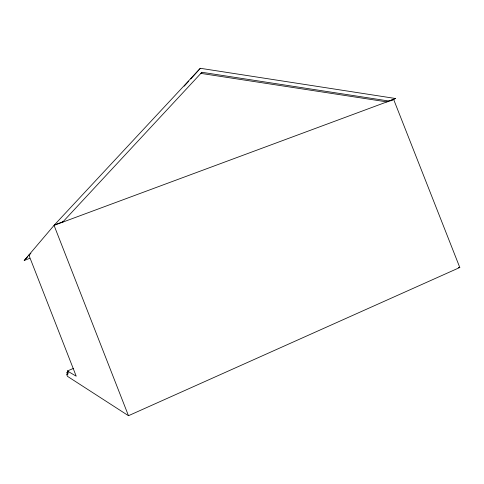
<?xml version="1.0" encoding="UTF-8"?>
<svg xmlns="http://www.w3.org/2000/svg" width="484" height="484" viewBox="0 0 484 484"><rect width="100%" height="100%" fill="white"/><g stroke="black" fill="none" stroke-linecap="round" stroke-linejoin="round"><path stroke-width="0.73" d="M29.706 258.311L24.2 260.513L54.426 224.927L200.328 68.292L395.392 98.476L390.703 100.926M184.222 86.17L188.754 81.143M190.763 78.904L200.328 68.292M388.64 100.981L201.895 72.291L200.89 73.386L386.897 101.894L395.392 98.476M24.2 260.513L27.8 256.641M28.828 255.54L30.885 253.326M201.895 72.291L62.611 222.192L63.029 221.739L54.426 224.927M128.472 415.708L459.8 267.495L393.625 99.401L54.051 225.369L128.472 415.708L67.427 376.304L66.532 374.017L67.851 374.84L66.943 372.523L68.335 371.93M66.943 372.523L68.28 373.333L67.361 370.98L73.629 368.336M458.3 267.652L459.8 267.495M67.361 370.98L76.212 376.183L28.865 255.02"/></g></svg>
